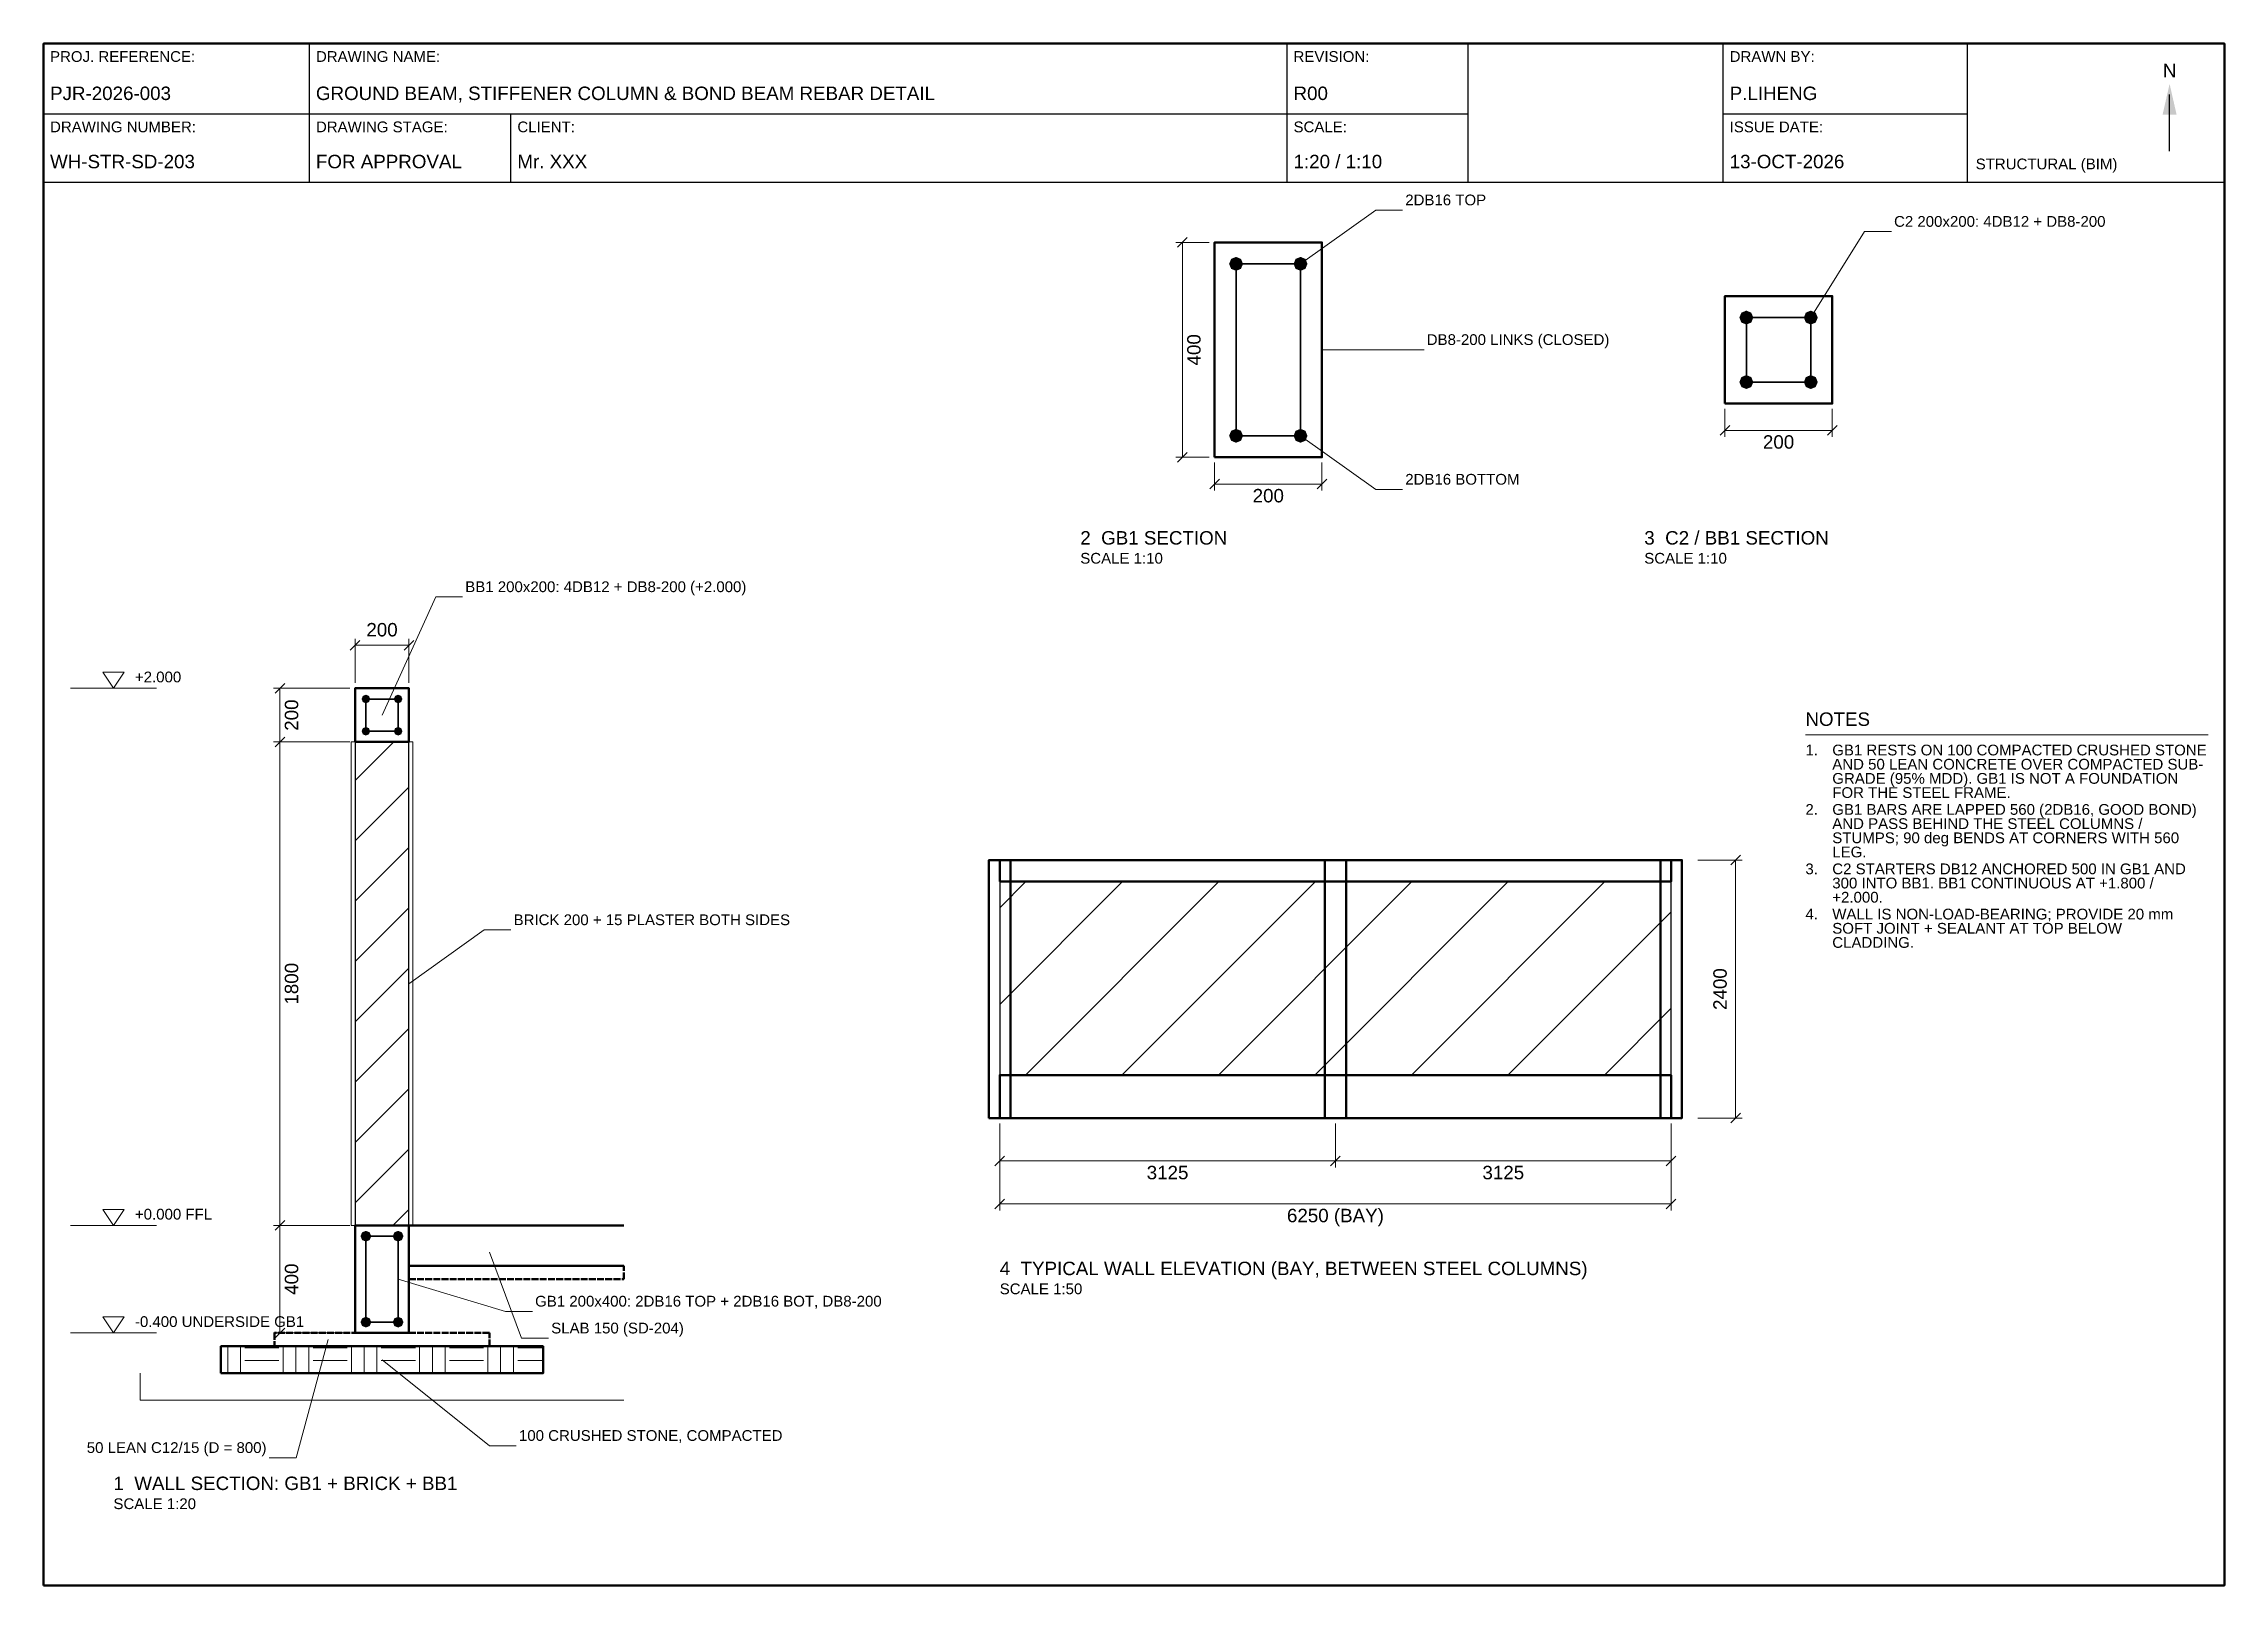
# Model space of a CAD drawing. Header units: millimetres. Extents: x 7 to 413, y 5 to 292.
import ezdxf
from ezdxf.enums import TextEntityAlignment as Align

# ---------------------------------------------------------------- set-up
doc = ezdxf.new("R2010")
doc.units = ezdxf.units.MM
doc.linetypes.add('DASHED', pattern=[1.524, 1.27, -0.254])
for name, color, linetype, lineweight in [('S-ANNO-DIMS', 7, 'Continuous', 18), ('S-ANNO-TEXT', 7, 'Continuous', 18), ('S-CONC-OUTLINE', 7, 'Continuous', 50), ('S-DETAIL-THIN', 8, 'Continuous', 18), ('S-MASONRY', 30, 'Continuous', 25), ('S-REBAR', 1, 'Continuous', 35), ('S-SOIL', 8, 'Continuous', 18), ('S-TBLK-BORDER', 7, 'Continuous', 50), ('S-TBLK-LINE', 7, 'Continuous', 25), ('S-TBLK-TEXT', 7, 'Continuous', 18)]:
    doc.layers.add(name, color=color, linetype=linetype, lineweight=lineweight)
doc.styles.add('TEXT_2.0', font='arial.ttf')
doc.styles.add('TEXT_2.5', font='arial.ttf')

# ---------------------------------------------------------------- blocks, each defined once
blk = doc.blocks.new('STR_TITLEBLOCK_A3')
at = {"layer": 'S-TBLK-BORDER'}
blk.add_lwpolyline([(7, 5), (413, 5), (413, 292), (7, 292)], close=True, dxfattribs=at)
at = {"layer": 'S-TBLK-LINE'}
for p, q in [((56.5, 266.2), (56.5, 292)), ((238.5, 266.2), (238.5, 292)), ((272.2, 266.2), (272.2, 292)), ((319.7, 266.2), (319.7, 292)), ((365.2, 266.2), (365.2, 292)), ((402.8, 272), (402.8, 282.5)), ((7, 278.9), (272.2, 278.9)), ((94, 266.2), (94, 278.9)), ((319.7, 278.9), (365.2, 278.9)), ((7, 266.2), (413, 266.2))]:
    blk.add_line(p, q, dxfattribs=at)
blk.add_solid([(401.5, 278.8), (404.1, 278.8), (402.8, 284.5)], dxfattribs=at)
at = {"layer": 'S-TBLK-TEXT', "color": 8, "style": 'TEXT_2.0'}
for s, p in [('PROJ. REFERENCE:', (8.2, 288.6)), ('DRAWING NAME:', (57.7, 288.6)), ('REVISION:', (239.7, 288.6)), ('DRAWN BY:', (320.9, 288.6)), ('DRAWING NUMBER:', (8.2, 275.5)), ('DRAWING STAGE:', (57.7, 275.5)), ('CLIENT:', (95.2, 275.5)), ('SCALE:', (239.7, 275.5)), ('ISSUE DATE:', (320.9, 275.5))]:
    blk.add_text(s, height=2, dxfattribs=at).set_placement(p)
at = {"layer": 'S-TBLK-TEXT', "style": 'TEXT_2.5'}
blk.add_text('N', height=2.5, dxfattribs=at).set_placement((402.8, 287), align=Align.MIDDLE_CENTER)
at = {"layer": 'S-TBLK-TEXT', "style": 'TEXT_2.0'}
blk.add_text('STRUCTURAL (BIM)', height=2, dxfattribs=at).set_placement((366.7, 268.6))
at = {"layer": 'S-TBLK-TEXT', "style": 'TEXT_2.5'}
for tag, p in [('PROJ_REFERENCE', (8.2, 281.5)), ('DRAWING_NAME', (57.7, 281.5)), ('REVISION', (239.7, 281.5)), ('DRAWN_BY', (320.9, 281.5)), ('DRAWING_NUMBER', (8.2, 268.8)), ('DRAWING_STAGE', (57.7, 268.8)), ('CLIENT', (95.2, 268.8)), ('SCALE', (239.7, 268.8)), ('ISSUE_DATE', (320.9, 268.8))]:
    blk.add_attdef(tag, p, '', height=2.5, dxfattribs=at)

msp = doc.modelspace()

# ---------------------------------------------------------------- hatches: boundary and pattern name
at = {"layer": 'S-MASONRY'}
h = msp.add_hatch(dxfattribs=at)
h.set_pattern_fill('ANSI31', color=256, scale=2.5)
h.paths.add_polyline_path([(65, 72), (75, 72), (75, 162), (65, 162)])
h = msp.add_hatch(dxfattribs=at)
h.set_pattern_fill('ANSI31', color=256, scale=4)
h.paths.add_polyline_path([(185, 100), (310, 100), (310, 136), (185, 136)])
at = {"layer": 'S-REBAR'}
for points in [[(230.3, 251), (229.92, 251.92), (229, 252.3), (228.08, 251.92), (227.7, 251), (228.08, 250.08), (229, 249.7), (229.92, 250.08)], [(242.3, 251), (241.92, 251.92), (241, 252.3), (240.08, 251.92), (239.7, 251), (240.08, 250.08), (241, 249.7), (241.92, 250.08)], [(325.3, 241), (324.92, 241.92), (324, 242.3), (323.08, 241.92), (322.7, 241), (323.08, 240.08), (324, 239.7), (324.92, 240.08)], [(337.3, 241), (336.92, 241.92), (336, 242.3), (335.08, 241.92), (334.7, 241), (335.08, 240.08), (336, 239.7), (336.92, 240.08)], [(325.3, 229), (324.92, 229.92), (324, 230.3), (323.08, 229.92), (322.7, 229), (323.08, 228.08), (324, 227.7), (324.92, 228.08)], [(337.3, 229), (336.92, 229.92), (336, 230.3), (335.08, 229.92), (334.7, 229), (335.08, 228.08), (336, 227.7), (336.92, 228.08)], [(230.3, 219), (229.92, 219.92), (229, 220.3), (228.08, 219.92), (227.7, 219), (228.08, 218.08), (229, 217.7), (229.92, 218.08)], [(242.3, 219), (241.92, 219.92), (241, 220.3), (240.08, 219.92), (239.7, 219), (240.08, 218.08), (241, 217.7), (241.92, 218.08)], [(67.8, 170), (67.57, 170.57), (67, 170.8), (66.43, 170.57), (66.2, 170), (66.43, 169.43), (67, 169.2), (67.57, 169.43)], [(73.8, 170), (73.57, 170.57), (73, 170.8), (72.43, 170.57), (72.2, 170), (72.43, 169.43), (73, 169.2), (73.57, 169.43)], [(67.8, 164), (67.57, 164.57), (67, 164.8), (66.43, 164.57), (66.2, 164), (66.43, 163.43), (67, 163.2), (67.57, 163.43)], [(73.8, 164), (73.57, 164.57), (73, 164.8), (72.43, 164.57), (72.2, 164), (72.43, 163.43), (73, 163.2), (73.57, 163.43)], [(68, 70), (67.71, 70.71), (67, 71), (66.29, 70.71), (66, 70), (66.29, 69.29), (67, 69), (67.71, 69.29)], [(74, 70), (73.71, 70.71), (73, 71), (72.29, 70.71), (72, 70), (72.29, 69.29), (73, 69), (73.71, 69.29)], [(68, 54), (67.71, 54.71), (67, 55), (66.29, 54.71), (66, 54), (66.29, 53.29), (67, 53), (67.71, 53.29)], [(74, 54), (73.71, 54.71), (73, 55), (72.29, 54.71), (72, 54), (72.29, 53.29), (73, 53), (73.71, 53.29)]]:
    msp.add_hatch(color=256, dxfattribs=at).paths.add_polyline_path(points)
at = {"layer": 'S-SOIL'}
h = msp.add_hatch(dxfattribs=at)
h.set_pattern_fill('EARTH', color=256)
h.paths.add_polyline_path([(40, 44.5), (100, 44.5), (100, 49.5), (40, 49.5)])

# ---------------------------------------------------------------- linework, layer by layer
at = {"layer": 'S-ANNO-DIMS'}
for p, q in [((218.1, 254.1), (219.9, 255.9)), ((224, 255), (217.8, 255)), ((219, 215), (219, 255)), ((320, 224), (320, 218.8)), ((340, 224), (340, 218.8)), ((319.1, 219.1), (320.9, 220.9)), ((320, 220), (340, 220)), ((339.1, 219.1), (340.9, 220.9)), ((218.1, 214.1), (219.9, 215.9)), ((224, 215), (217.8, 215)), ((225, 214), (225, 208.8)), ((245, 214), (245, 208.8)), ((224.1, 209.1), (225.9, 210.9)), ((225, 210), (245, 210)), ((244.1, 209.1), (245.9, 210.9)), ((64.1, 179.1), (65.9, 180.9)), ((65, 173), (65, 181.2)), ((65, 180), (75, 180)), ((74.1, 179.1), (75.9, 180.9)), ((75, 173), (75, 181.2)), ((12, 172), (28, 172)), ((64, 172), (49.8, 172)), ((50.1, 171.1), (51.9, 172.9)), ((51, 162), (51, 172)), ((50.1, 161.1), (51.9, 162.9)), ((50.1, 161.1), (51.9, 162.9)), ((64, 162), (49.8, 162)), ((64, 162), (49.8, 162)), ((51, 72), (51, 162)), ((315, 140), (323.2, 140)), ((321.1, 139.1), (322.9, 140.9)), ((322, 92), (322, 140)), ((185, 91), (185, 82.8)), ((185, 91), (185, 74.8)), ((247.5, 91), (247.5, 82.8)), ((247.5, 91), (247.5, 82.8)), ((310, 91), (310, 82.8)), ((310, 91), (310, 74.8)), ((315, 92), (323.2, 92)), ((321.1, 91.1), (322.9, 92.9)), ((184.1, 83.1), (185.9, 84.9)), ((185, 84), (247.5, 84)), ((246.6, 83.1), (248.4, 84.9)), ((246.6, 83.1), (248.4, 84.9)), ((247.5, 84), (310, 84)), ((309.1, 83.1), (310.9, 84.9)), ((184.1, 75.1), (185.9, 76.9)), ((185, 76), (310, 76)), ((309.1, 75.1), (310.9, 76.9)), ((12, 72), (28, 72)), ((64, 72), (49.8, 72)), ((64, 72), (49.8, 72)), ((50.1, 71.1), (51.9, 72.9)), ((50.1, 71.1), (51.9, 72.9)), ((51, 52), (51, 72)), ((50.1, 51.1), (51.9, 52.9)), ((12, 52), (28, 52)), ((64, 52), (49.8, 52))]:
    msp.add_line(p, q, dxfattribs=at)
for points in [[(20, 172), (22, 175), (18, 175)], [(20, 72), (22, 75), (18, 75)], [(20, 52), (22, 55), (18, 55)]]:
    msp.add_lwpolyline(points, close=True, dxfattribs=at)
at = {"layer": 'S-ANNO-TEXT'}
for p, q in [((241, 251), (255, 261)), ((255, 261), (260, 261)), ((336, 241), (346, 257)), ((346, 257), (351, 257)), ((245, 235), (259, 235)), ((259, 235), (264, 235)), ((241, 219), (255, 209)), ((255, 209), (260, 209)), ((70, 167), (80, 189)), ((80, 189), (85, 189)), ((335, 163.3), (410, 163.3)), ((75, 117), (89, 127)), ((89, 127), (94, 127)), ((90, 67), (96, 51)), ((73, 62), (93, 56)), ((93, 56), (98, 56)), ((60, 50.75), (54, 28.75)), ((96, 51), (101, 51)), ((70, 47), (90, 31)), ((54, 28.75), (49, 28.75)), ((90, 31), (95, 31))]:
    msp.add_line(p, q, dxfattribs=at)
at = {"layer": 'S-CONC-OUTLINE'}
for p, q in [((75, 72), (115, 72)), ((75, 64.5), (115, 64.5))]:
    msp.add_line(p, q, dxfattribs=at)
for points in [[(225, 215), (245, 215), (245, 255), (225, 255)], [(320, 225), (340, 225), (340, 245), (320, 245)], [(65, 162), (75, 162), (75, 172), (65, 172)], [(183, 92), (187, 92), (187, 140), (183, 140)], [(185, 136), (310, 136), (310, 140), (185, 140)], [(245.5, 92), (249.5, 92), (249.5, 140), (245.5, 140)], [(308, 92), (312, 92), (312, 140), (308, 140)], [(185, 92), (310, 92), (310, 100), (185, 100)], [(65, 52), (75, 52), (75, 72), (65, 72)], [(40, 44.5), (100, 44.5), (100, 49.5), (40, 49.5)]]:
    msp.add_lwpolyline(points, close=True, dxfattribs=at)
at = {"layer": 'S-CONC-OUTLINE', "linetype": 'DASHED'}
for points in [[(75, 62), (115, 62), (115, 64.5), (75, 64.5)], [(50, 49.5), (90, 49.5), (90, 52), (50, 52)]]:
    msp.add_lwpolyline(points, close=True, dxfattribs=at)
at = {"layer": 'S-DETAIL-THIN'}
for points in [[(64.25, 72), (65, 72), (65, 162), (64.25, 162)], [(75, 72), (75.75, 72), (75.75, 162), (75, 162)]]:
    msp.add_lwpolyline(points, close=True, dxfattribs=at)
at = {"layer": 'S-MASONRY'}
for points in [[(65, 72), (75, 72), (75, 162), (65, 162)], [(185, 100), (310, 100), (310, 136), (185, 136)]]:
    msp.add_lwpolyline(points, close=True, dxfattribs=at)
at = {"layer": 'S-REBAR'}
for points in [[(229, 219), (241, 219), (241, 251), (229, 251)], [(324, 229), (336, 229), (336, 241), (324, 241)], [(67, 164), (73, 164), (73, 170), (67, 170)], [(67, 54), (73, 54), (73, 70), (67, 70)]]:
    msp.add_lwpolyline(points, close=True, dxfattribs=at)
at = {"layer": 'S-SOIL'}
for q in [(25, 44.5), (115, 39.5)]:
    msp.add_line((25, 39.5), q, dxfattribs=at)

# ---------------------------------------------------------------- block references
at = {"layer": 'S-TBLK-LINE'}
msp.add_blockref('STR_TITLEBLOCK_A3', (0, 0), dxfattribs=at).add_auto_attribs({'PROJ_REFERENCE': 'PJR-2026-003', 'DRAWING_NAME': 'GROUND BEAM, STIFFENER COLUMN & BOND BEAM REBAR DETAIL', 'REVISION': 'R00', 'DRAWN_BY': 'P.LIHENG', 'DRAWING_NUMBER': 'WH-STR-SD-203', 'DRAWING_STAGE': 'FOR APPROVAL', 'CLIENT': 'Mr. XXX', 'SCALE': '1:20 / 1:10', 'ISSUE_DATE': '13-OCT-2026'})

# ---------------------------------------------------------------- texts
at = {"layer": 'S-ANNO-DIMS', "style": 'TEXT_2.5'}
for s, p in [('400', (219.9, 235)), ('200', (51.9, 167)), ('1800', (51.9, 117)), ('400', (51.9, 62))]:
    msp.add_text(s, height=2.5, rotation=90, dxfattribs=at).set_placement(p, align=Align.TOP_CENTER)
for s, p in [('200', (330, 219.1)), ('200', (235, 209.1)), ('3125', (216.25, 83.1)), ('3125', (278.75, 83.1)), ('6250 (BAY)', (247.5, 75.1))]:
    msp.add_text(s, height=2.5, dxfattribs=at).set_placement(p, align=Align.TOP_CENTER)
msp.add_text('200', height=2.5, dxfattribs=at).set_placement((70, 180.9), align=Align.BOTTOM_CENTER)
at = {"layer": 'S-ANNO-DIMS', "style": 'TEXT_2.0'}
for s, p in [('+2.000', (24, 172.5)), ('+0.000 FFL', (24, 72.5)), ('-0.400 UNDERSIDE GB1', (24, 52.5))]:
    msp.add_text(s, height=2, dxfattribs=at).set_placement(p, align=Align.BOTTOM_LEFT)
at = {"layer": 'S-ANNO-DIMS', "style": 'TEXT_2.5'}
msp.add_text('2400', height=2.5, rotation=90, dxfattribs=at).set_placement((321.1, 116), align=Align.BOTTOM_CENTER)
at = {"layer": 'S-ANNO-TEXT'}
for s, height, style, p in [('2DB16 TOP', 2, 'TEXT_2.0', (260.5, 261.3)), ('C2 200x200: 4DB12 + DB8-200', 2, 'TEXT_2.0', (351.5, 257.3)), ('DB8-200 LINKS (CLOSED)', 2, 'TEXT_2.0', (264.5, 235.3)), ('2DB16 BOTTOM', 2, 'TEXT_2.0', (260.5, 209.3)), ('2  GB1 SECTION', 2.5, 'TEXT_2.5', (200, 198)), ('3  C2 / BB1 SECTION', 2.5, 'TEXT_2.5', (305, 198)), ('BB1 200x200: 4DB12 + DB8-200 (+2.000)', 2, 'TEXT_2.0', (85.5, 189.3)), ('BRICK 200 + 15 PLASTER BOTH SIDES', 2, 'TEXT_2.0', (94.5, 127.3)), ('4  TYPICAL WALL ELEVATION (BAY, BETWEEN STEEL COLUMNS)', 2.5, 'TEXT_2.5', (185, 62)), ('GB1 200x400: 2DB16 TOP + 2DB16 BOT, DB8-200', 2, 'TEXT_2.0', (98.5, 56.3)), ('SLAB 150 (SD-204)', 2, 'TEXT_2.0', (101.5, 51.3)), ('100 CRUSHED STONE, COMPACTED', 2, 'TEXT_2.0', (95.5, 31.3)), ('1  WALL SECTION: GB1 + BRICK + BB1', 2.5, 'TEXT_2.5', (20, 22))]:
    msp.add_text(s, height=height, dxfattribs=dict(at, style=style)).set_placement(p, align=Align.BOTTOM_LEFT)
for s, height, style, p in [('NOTES', 2.5, 'TEXT_2.5', (335, 167.5)), ('1.', 2, 'TEXT_2.0', (335, 161.5)), ('AND 50 LEAN CONCRETE OVER COMPACTED SUB-', 2, 'TEXT_2.0', (340, 158.86)), ('GB1 RESTS ON 100 COMPACTED CRUSHED STONE', 2, 'TEXT_2.0', (340, 161.5)), ('GRADE (95% MDD). GB1 IS NOT A FOUNDATION', 2, 'TEXT_2.0', (340, 156.22)), ('2.', 2, 'TEXT_2.0', (335, 150.44)), ('GB1 BARS ARE LAPPED 560 (2DB16, GOOD BOND)', 2, 'TEXT_2.0', (340, 150.44)), ('FOR THE STEEL FRAME.', 2, 'TEXT_2.0', (340, 153.58)), ('AND PASS BEHIND THE STEEL COLUMNS /', 2, 'TEXT_2.0', (340, 147.8)), ('STUMPS; 90 deg BENDS AT CORNERS WITH 560', 2, 'TEXT_2.0', (340, 145.16)), ('LEG.', 2, 'TEXT_2.0', (340, 142.52)), ('3.', 2, 'TEXT_2.0', (335, 139.38)), ('C2 STARTERS DB12 ANCHORED 500 IN GB1 AND', 2, 'TEXT_2.0', (340, 139.38)), ('300 INTO BB1. BB1 CONTINUOUS AT +1.800 /', 2, 'TEXT_2.0', (340, 136.74)), ('+2.000.', 2, 'TEXT_2.0', (340, 134.1)), ('4.', 2, 'TEXT_2.0', (335, 130.96)), ('WALL IS NON-LOAD-BEARING; PROVIDE 20 mm', 2, 'TEXT_2.0', (340, 130.96)), ('SOFT JOINT + SEALANT AT TOP BELOW', 2, 'TEXT_2.0', (340, 128.32)), ('CLADDING.', 2, 'TEXT_2.0', (340, 125.68))]:
    msp.add_text(s, height=height, dxfattribs=dict(at, style=style)).set_placement(p, align=Align.TOP_LEFT)
at = {"layer": 'S-ANNO-TEXT', "style": 'TEXT_2.0'}
msp.add_text('50 LEAN C12/15 (D = 800)', height=2, dxfattribs=at).set_placement((48.5, 29.05), align=Align.BOTTOM_RIGHT)
at = {"layer": 'S-DETAIL-THIN', "style": 'TEXT_2.0'}
for s, p in [('SCALE 1:10', (200, 194.6)), ('SCALE 1:10', (305, 194.6)), ('SCALE 1:50', (185, 58.6)), ('SCALE 1:20', (20, 18.6))]:
    msp.add_text(s, height=2, dxfattribs=at).set_placement(p, align=Align.BOTTOM_LEFT)

doc.saveas('drawing.dxf')
